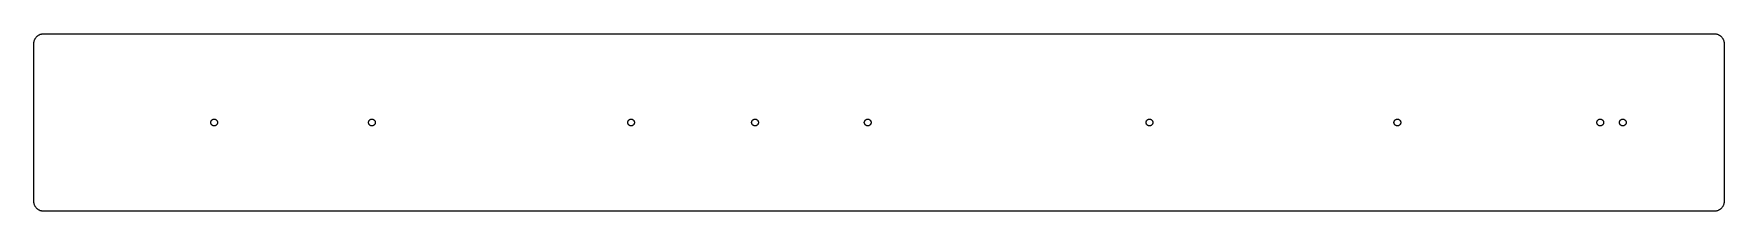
# Model space of a CAD drawing. Extents: x -749 to 751, y -93 to 65.
import ezdxf

# ---------------------------------------------------------------- set-up
doc = ezdxf.new("R2010")
doc.units = 0
doc.layers.add('layer_1', color=250, linetype='CONTINUOUS')

msp = doc.modelspace()

# ---------------------------------------------------------------- linework, layer by layer
at = {"layer": 'layer_1'}
for points in [[(-740.3, 65.1), (741.9, 65.1), (742.4, 65.1), (742.8, 65.1), (743.3, 65), (743.7, 64.9), (744.2, 64.8), (744.6, 64.7), (745, 64.6), (745.4, 64.4), (745.8, 64.2), (746.2, 64), (746.5, 63.8), (746.9, 63.6), (747.2, 63.3), (747.6, 63.1), (747.9, 62.8), (748.2, 62.5), (748.5, 62.2), (748.8, 61.9), (749, 61.5), (749.3, 61.2), (749.5, 60.8), (749.7, 60.5), (749.9, 60.1), (750.1, 59.7), (750.3, 59.3), (750.4, 58.9), (750.5, 58.4), (750.6, 58), (750.7, 57.6), (750.8, 57.1), (750.8, 56.7), (750.8, 56.2), (750.8, -84), (750.8, -84.5), (750.8, -84.9), (750.7, -85.4), (750.6, -85.8), (750.5, -86.2), (750.4, -86.6), (750.3, -87.1), (750.1, -87.5), (749.9, -87.9), (749.7, -88.2), (749.5, -88.6), (749.3, -89), (749, -89.3), (748.8, -89.7), (748.5, -90), (748.2, -90.3), (747.9, -90.6), (747.6, -90.9), (747.2, -91.1), (746.9, -91.4), (746.5, -91.6), (746.2, -91.8), (745.8, -92), (745.4, -92.2), (745, -92.4), (744.6, -92.5), (744.2, -92.6), (743.7, -92.7), (743.3, -92.8), (742.8, -92.8), (742.4, -92.9), (741.9, -92.9), (-740.3, -92.9), (-740.8, -92.9), (-741.2, -92.8), (-741.7, -92.8), (-742.1, -92.7), (-742.5, -92.6), (-742.9, -92.5), (-743.4, -92.4), (-743.8, -92.2), (-744.1, -92), (-744.5, -91.8), (-744.9, -91.6), (-745.3, -91.4), (-745.6, -91.1), (-745.9, -90.9), (-746.3, -90.6), (-746.6, -90.3), (-746.9, -90), (-747.2, -89.7), (-747.4, -89.3), (-747.7, -89), (-747.9, -88.6), (-748.1, -88.2), (-748.3, -87.9), (-748.5, -87.5), (-748.6, -87.1), (-748.8, -86.6), (-748.9, -86.2), (-749, -85.8), (-749.1, -85.4), (-749.1, -84.9), (-749.2, -84.5), (-749.2, -84), (-749.2, 56.2), (-749.2, 56.7), (-749.1, 57.1), (-749.1, 57.6), (-749, 58), (-748.9, 58.4), (-748.8, 58.9), (-748.6, 59.3), (-748.5, 59.7), (-748.3, 60.1), (-748.1, 60.5), (-747.9, 60.8), (-747.7, 61.2), (-747.4, 61.5), (-747.2, 61.9), (-746.9, 62.2), (-746.6, 62.5), (-746.3, 62.8), (-745.9, 63.1), (-745.6, 63.3), (-745.3, 63.6), (-744.9, 63.8), (-744.5, 64), (-744.1, 64.2), (-743.8, 64.4), (-743.4, 64.6), (-742.9, 64.7), (-742.5, 64.8), (-742.1, 64.9), (-741.7, 65), (-741.2, 65.1), (-740.8, 65.1), (-740.3, 65.1)], [(-589.2, -10.9), (-588.9, -10.9), (-588.6, -11), (-588.3, -11), (-588, -11.1), (-587.8, -11.3), (-587.5, -11.4), (-587.3, -11.6), (-587.1, -11.8), (-586.9, -12), (-586.7, -12.2), (-586.5, -12.5), (-586.4, -12.7), (-586.3, -13), (-586.2, -13.3), (-586.2, -13.6), (-586.2, -13.9), (-586.2, -14.2), (-586.2, -14.5), (-586.3, -14.8), (-586.4, -15.1), (-586.5, -15.3), (-586.7, -15.6), (-586.9, -15.8), (-587.1, -16), (-587.3, -16.2), (-587.5, -16.4), (-587.8, -16.5), (-588, -16.7), (-588.3, -16.8), (-588.6, -16.8), (-588.9, -16.9), (-589.2, -16.9), (-589.5, -16.9), (-589.8, -16.8), (-590.1, -16.8), (-590.4, -16.7), (-590.6, -16.5), (-590.9, -16.4), (-591.1, -16.2), (-591.3, -16), (-591.5, -15.8), (-591.7, -15.6), (-591.8, -15.3), (-591.9, -15.1), (-592, -14.8), (-592.1, -14.5), (-592.2, -14.2), (-592.2, -13.9), (-592.2, -13.6), (-592.1, -13.3), (-592, -13), (-591.9, -12.7), (-591.8, -12.5), (-591.7, -12.2), (-591.5, -12), (-591.3, -11.8), (-591.1, -11.6), (-590.9, -11.4), (-590.6, -11.3), (-590.4, -11.1), (-590.1, -11), (-589.8, -11), (-589.5, -10.9), (-589.2, -10.9)], [(-449.2, -10.9), (-448.9, -10.9), (-448.6, -11), (-448.3, -11), (-448, -11.1), (-447.8, -11.3), (-447.5, -11.4), (-447.3, -11.6), (-447.1, -11.8), (-446.9, -12), (-446.7, -12.2), (-446.5, -12.5), (-446.4, -12.7), (-446.3, -13), (-446.2, -13.3), (-446.2, -13.6), (-446.2, -13.9), (-446.2, -14.2), (-446.2, -14.5), (-446.3, -14.8), (-446.4, -15.1), (-446.5, -15.3), (-446.7, -15.6), (-446.9, -15.8), (-447.1, -16), (-447.3, -16.2), (-447.5, -16.4), (-447.8, -16.5), (-448, -16.7), (-448.3, -16.8), (-448.6, -16.8), (-448.9, -16.9), (-449.2, -16.9), (-449.5, -16.9), (-449.8, -16.8), (-450.1, -16.8), (-450.4, -16.7), (-450.6, -16.5), (-450.9, -16.4), (-451.1, -16.2), (-451.3, -16), (-451.5, -15.8), (-451.7, -15.6), (-451.8, -15.3), (-451.9, -15.1), (-452, -14.8), (-452.1, -14.5), (-452.2, -14.2), (-452.2, -13.9), (-452.2, -13.6), (-452.1, -13.3), (-452, -13), (-451.9, -12.7), (-451.8, -12.5), (-451.7, -12.2), (-451.5, -12), (-451.3, -11.8), (-451.1, -11.6), (-450.9, -11.4), (-450.6, -11.3), (-450.4, -11.1), (-450.1, -11), (-449.8, -11), (-449.5, -10.9), (-449.2, -10.9)], [(-219.2, -10.9), (-218.9, -10.9), (-218.6, -11), (-218.3, -11), (-218, -11.1), (-217.8, -11.3), (-217.5, -11.4), (-217.3, -11.6), (-217.1, -11.8), (-216.9, -12), (-216.7, -12.2), (-216.5, -12.5), (-216.4, -12.7), (-216.3, -13), (-216.2, -13.3), (-216.2, -13.6), (-216.2, -13.9), (-216.2, -14.2), (-216.2, -14.5), (-216.3, -14.8), (-216.4, -15.1), (-216.5, -15.3), (-216.7, -15.6), (-216.9, -15.8), (-217.1, -16), (-217.3, -16.2), (-217.5, -16.4), (-217.8, -16.5), (-218, -16.7), (-218.3, -16.8), (-218.6, -16.8), (-218.9, -16.9), (-219.2, -16.9), (-219.5, -16.9), (-219.8, -16.8), (-220.1, -16.8), (-220.4, -16.7), (-220.6, -16.5), (-220.9, -16.4), (-221.1, -16.2), (-221.3, -16), (-221.5, -15.8), (-221.7, -15.6), (-221.8, -15.3), (-221.9, -15.1), (-222, -14.8), (-222.1, -14.5), (-222.2, -14.2), (-222.2, -13.9), (-222.2, -13.6), (-222.1, -13.3), (-222, -13), (-221.9, -12.7), (-221.8, -12.5), (-221.7, -12.2), (-221.5, -12), (-221.3, -11.8), (-221.1, -11.6), (-220.9, -11.4), (-220.6, -11.3), (-220.4, -11.1), (-220.1, -11), (-219.8, -11), (-219.5, -10.9), (-219.2, -10.9)], [(-109.2, -10.9), (-108.9, -10.9), (-108.6, -11), (-108.3, -11), (-108, -11.1), (-107.8, -11.3), (-107.5, -11.4), (-107.3, -11.6), (-107.1, -11.8), (-106.9, -12), (-106.7, -12.2), (-106.5, -12.5), (-106.4, -12.7), (-106.3, -13), (-106.2, -13.3), (-106.2, -13.6), (-106.2, -13.9), (-106.2, -14.2), (-106.2, -14.5), (-106.3, -14.8), (-106.4, -15.1), (-106.5, -15.3), (-106.7, -15.6), (-106.9, -15.8), (-107.1, -16), (-107.3, -16.2), (-107.5, -16.4), (-107.8, -16.5), (-108, -16.7), (-108.3, -16.8), (-108.6, -16.8), (-108.9, -16.9), (-109.2, -16.9), (-109.5, -16.9), (-109.8, -16.8), (-110.1, -16.8), (-110.4, -16.7), (-110.6, -16.5), (-110.9, -16.4), (-111.1, -16.2), (-111.3, -16), (-111.5, -15.8), (-111.7, -15.6), (-111.8, -15.3), (-111.9, -15.1), (-112, -14.8), (-112.1, -14.5), (-112.2, -14.2), (-112.2, -13.9), (-112.2, -13.6), (-112.1, -13.3), (-112, -13), (-111.9, -12.7), (-111.8, -12.5), (-111.7, -12.2), (-111.5, -12), (-111.3, -11.8), (-111.1, -11.6), (-110.9, -11.4), (-110.6, -11.3), (-110.4, -11.1), (-110.1, -11), (-109.8, -11), (-109.5, -10.9), (-109.2, -10.9)], [(-9.2, -10.9), (-8.9, -10.9), (-8.6, -11), (-8.3, -11), (-8, -11.1), (-7.8, -11.3), (-7.5, -11.4), (-7.3, -11.6), (-7.1, -11.8), (-6.9, -12), (-6.7, -12.2), (-6.5, -12.5), (-6.4, -12.7), (-6.3, -13), (-6.2, -13.3), (-6.2, -13.6), (-6.2, -13.9), (-6.2, -14.2), (-6.2, -14.5), (-6.3, -14.8), (-6.4, -15.1), (-6.5, -15.3), (-6.7, -15.6), (-6.9, -15.8), (-7.1, -16), (-7.3, -16.2), (-7.5, -16.4), (-7.8, -16.5), (-8, -16.7), (-8.3, -16.8), (-8.6, -16.8), (-8.9, -16.9), (-9.2, -16.9), (-9.5, -16.9), (-9.8, -16.8), (-10.1, -16.8), (-10.4, -16.7), (-10.6, -16.5), (-10.9, -16.4), (-11.1, -16.2), (-11.3, -16), (-11.5, -15.8), (-11.7, -15.6), (-11.8, -15.3), (-11.9, -15.1), (-12, -14.8), (-12.1, -14.5), (-12.2, -14.2), (-12.2, -13.9), (-12.2, -13.6), (-12.1, -13.3), (-12, -13), (-11.9, -12.7), (-11.8, -12.5), (-11.7, -12.2), (-11.5, -12), (-11.3, -11.8), (-11.1, -11.6), (-10.9, -11.4), (-10.6, -11.3), (-10.4, -11.1), (-10.1, -11), (-9.8, -11), (-9.5, -10.9), (-9.2, -10.9)], [(240.8, -10.9), (241.1, -10.9), (241.4, -11), (241.7, -11), (242, -11.1), (242.2, -11.3), (242.5, -11.4), (242.7, -11.6), (242.9, -11.8), (243.1, -12), (243.3, -12.2), (243.5, -12.5), (243.6, -12.7), (243.7, -13), (243.8, -13.3), (243.8, -13.6), (243.8, -13.9), (243.8, -14.2), (243.8, -14.5), (243.7, -14.8), (243.6, -15.1), (243.5, -15.3), (243.3, -15.6), (243.1, -15.8), (242.9, -16), (242.7, -16.2), (242.5, -16.4), (242.2, -16.5), (242, -16.7), (241.7, -16.8), (241.4, -16.8), (241.1, -16.9), (240.8, -16.9), (240.5, -16.9), (240.2, -16.8), (239.9, -16.8), (239.6, -16.7), (239.4, -16.5), (239.1, -16.4), (238.9, -16.2), (238.7, -16), (238.5, -15.8), (238.3, -15.6), (238.2, -15.3), (238.1, -15.1), (238, -14.8), (237.9, -14.5), (237.8, -14.2), (237.8, -13.9), (237.8, -13.6), (237.9, -13.3), (238, -13), (238.1, -12.7), (238.2, -12.5), (238.3, -12.2), (238.5, -12), (238.7, -11.8), (238.9, -11.6), (239.1, -11.4), (239.4, -11.3), (239.6, -11.1), (239.9, -11), (240.2, -11), (240.5, -10.9), (240.8, -10.9)], [(460.8, -10.9), (461.1, -10.9), (461.4, -11), (461.7, -11), (462, -11.1), (462.2, -11.3), (462.5, -11.4), (462.7, -11.6), (462.9, -11.8), (463.1, -12), (463.3, -12.2), (463.5, -12.5), (463.6, -12.7), (463.7, -13), (463.8, -13.3), (463.8, -13.6), (463.8, -13.9), (463.8, -14.2), (463.8, -14.5), (463.7, -14.8), (463.6, -15.1), (463.5, -15.3), (463.3, -15.6), (463.1, -15.8), (462.9, -16), (462.7, -16.2), (462.5, -16.4), (462.2, -16.5), (462, -16.7), (461.7, -16.8), (461.4, -16.8), (461.1, -16.9), (460.8, -16.9), (460.5, -16.9), (460.2, -16.8), (459.9, -16.8), (459.6, -16.7), (459.4, -16.5), (459.1, -16.4), (458.9, -16.2), (458.7, -16), (458.5, -15.8), (458.3, -15.6), (458.2, -15.3), (458.1, -15.1), (458, -14.8), (457.9, -14.5), (457.8, -14.2), (457.8, -13.9), (457.8, -13.6), (457.9, -13.3), (458, -13), (458.1, -12.7), (458.2, -12.5), (458.3, -12.2), (458.5, -12), (458.7, -11.8), (458.9, -11.6), (459.1, -11.4), (459.4, -11.3), (459.6, -11.1), (459.9, -11), (460.2, -11), (460.5, -10.9), (460.8, -10.9)], [(640.8, -10.9), (641.1, -10.9), (641.4, -11), (641.7, -11), (642, -11.1), (642.2, -11.3), (642.5, -11.4), (642.7, -11.6), (642.9, -11.8), (643.1, -12), (643.3, -12.2), (643.5, -12.5), (643.6, -12.7), (643.7, -13), (643.8, -13.3), (643.8, -13.6), (643.8, -13.9), (643.8, -14.2), (643.8, -14.5), (643.7, -14.8), (643.6, -15.1), (643.5, -15.3), (643.3, -15.6), (643.1, -15.8), (642.9, -16), (642.7, -16.2), (642.5, -16.4), (642.2, -16.5), (642, -16.7), (641.7, -16.8), (641.4, -16.8), (641.1, -16.9), (640.8, -16.9), (640.5, -16.9), (640.2, -16.8), (639.9, -16.8), (639.6, -16.7), (639.4, -16.5), (639.1, -16.4), (638.9, -16.2), (638.7, -16), (638.5, -15.8), (638.3, -15.6), (638.2, -15.3), (638.1, -15.1), (638, -14.8), (637.9, -14.5), (637.8, -14.2), (637.8, -13.9), (637.8, -13.6), (637.9, -13.3), (638, -13), (638.1, -12.7), (638.2, -12.5), (638.3, -12.2), (638.5, -12), (638.7, -11.8), (638.9, -11.6), (639.1, -11.4), (639.4, -11.3), (639.6, -11.1), (639.9, -11), (640.2, -11), (640.5, -10.9), (640.8, -10.9)], [(660.8, -10.9), (661.1, -10.9), (661.4, -11), (661.7, -11), (662, -11.1), (662.2, -11.3), (662.5, -11.4), (662.7, -11.6), (662.9, -11.8), (663.1, -12), (663.3, -12.2), (663.5, -12.5), (663.6, -12.7), (663.7, -13), (663.8, -13.3), (663.8, -13.6), (663.8, -13.9), (663.8, -14.2), (663.8, -14.5), (663.7, -14.8), (663.6, -15.1), (663.5, -15.3), (663.3, -15.6), (663.1, -15.8), (662.9, -16), (662.7, -16.2), (662.5, -16.4), (662.2, -16.5), (662, -16.7), (661.7, -16.8), (661.4, -16.8), (661.1, -16.9), (660.8, -16.9), (660.5, -16.9), (660.2, -16.8), (659.9, -16.8), (659.6, -16.7), (659.4, -16.5), (659.1, -16.4), (658.9, -16.2), (658.7, -16), (658.5, -15.8), (658.3, -15.6), (658.2, -15.3), (658.1, -15.1), (658, -14.8), (657.9, -14.5), (657.8, -14.2), (657.8, -13.9), (657.8, -13.6), (657.9, -13.3), (658, -13), (658.1, -12.7), (658.2, -12.5), (658.3, -12.2), (658.5, -12), (658.7, -11.8), (658.9, -11.6), (659.1, -11.4), (659.4, -11.3), (659.6, -11.1), (659.9, -11), (660.2, -11), (660.5, -10.9), (660.8, -10.9)]]:
    msp.add_lwpolyline(points, close=True, dxfattribs=at)

doc.saveas('drawing.dxf')
